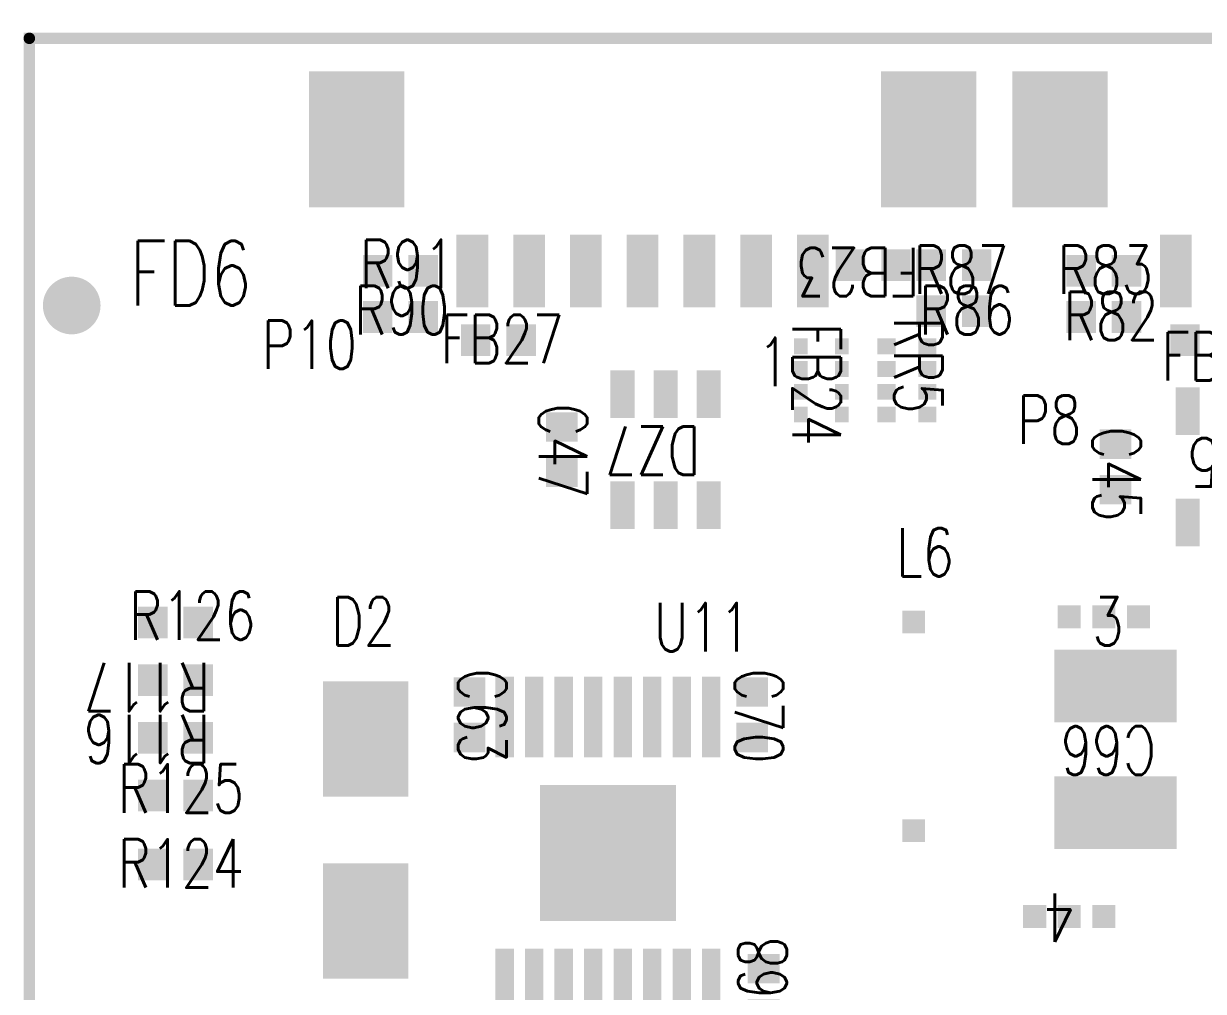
# Model space of a CAD drawing. Extents: x 29.4 to 90.3, y -21.3 to 21.3.
# Drawn here: x 29.35 to 55.34, y 0 to 21.32 of the extents above; entities that cross this region are included whole.
import ezdxf

# ---------------------------------------------------------------- set-up
doc = ezdxf.new("R2010")
doc.units = 0
doc.header["$MEASUREMENT"] = 0
doc.layers.get('0').update_dxf_attribs({"linetype": 'CONTINUOUS'})
for name, color, linetype in [('BOARD_OUTLINE_00', 5, 'CONTINUOUS'), ('DRIL_NPLTE_THRU_01', 3, 'CONTINUOUS'), ('DRIL_NPLTE_THRU_02', 112, 'CONTINUOUS'), ('DRIL_NPLTE_THRU_03', 2, 'CONTINUOUS'), ('DRIL_NPLTE_THRU_04', 4, 'CONTINUOUS'), ('DRIL_NPLTE_THRU_05', 171, 'CONTINUOUS'), ('DRIL_NPLTE_THRU_06', 1, 'CONTINUOUS'), ('PADS_BOT', 1, 'CONTINUOUS'), ('PADS_INNER', 3, 'CONTINUOUS'), ('PADS_TOP', 3, 'CONTINUOUS'), ('PART_NAME_06', 183, 'CONTINUOUS'), ('TEXT_25', 67, 'CONTINUOUS')]:
    doc.layers.add(name, color=color, linetype=linetype)
doc.styles.add('W0$2032', font='simplex', dxfattribs={"width": 0.75})
doc.styles.add('W0$254', font='simplex', dxfattribs={"width": 0.75})

# ---------------------------------------------------------------- blocks, each defined once
blk = doc.blocks.new('SMOOTH_0$254')
at = {"const_width": 0.127}
blk.add_lwpolyline([(-0.0635, 0, 1), (0.0635, 0, 1)], format="xyb", close=True, dxfattribs=at)
blk = doc.blocks.new('BOARD_1')
at = {"layer": 'BOARD_OUTLINE_00', "const_width": 0.254}
blk.add_lwpolyline([(0, 0), (58, 0), (58, 42), (0, 42)], close=True, dxfattribs=at)
at = {"layer": 'BOARD_OUTLINE_00'}
blk.add_blockref('SMOOTH_0$254', (58, 42), dxfattribs=at)
blk = doc.blocks.new('DRIL_HOLE_0')
blk.add_lwpolyline([(0, 0, 1), (0, 0, 1)], format="xyb", close=True)
blk = doc.blocks.new('PAD_0')
blk.add_lwpolyline([(0, 0, 1), (0, 0, 1)], format="xyb", close=True)
blk = doc.blocks.new('PAD_1')
at = {"const_width": 0.508}
blk.add_lwpolyline([(-0.254, 0), (0.254, 0)], dxfattribs=at)
blk = doc.blocks.new('STK_BOT_5')
at = {"layer": 'DRIL_NPLTE_THRU_01'}
blk.add_blockref('DRIL_HOLE_0', (0, 0), dxfattribs=at)
at = {"layer": 'DRIL_NPLTE_THRU_02'}
blk.add_blockref('DRIL_HOLE_0', (0, 0), dxfattribs=at)
at = {"layer": 'DRIL_NPLTE_THRU_03'}
blk.add_blockref('DRIL_HOLE_0', (0, 0), dxfattribs=at)
at = {"layer": 'DRIL_NPLTE_THRU_04'}
blk.add_blockref('DRIL_HOLE_0', (0, 0), dxfattribs=at)
at = {"layer": 'DRIL_NPLTE_THRU_05'}
blk.add_blockref('DRIL_HOLE_0', (0, 0), dxfattribs=at)
at = {"layer": 'DRIL_NPLTE_THRU_06'}
blk.add_blockref('DRIL_HOLE_0', (0, 0), dxfattribs=at)
at = {"layer": 'PADS_BOT'}
blk.add_blockref('PAD_1', (0, 0), dxfattribs=at)
at = {"layer": 'PADS_INNER'}
blk.add_blockref('PAD_0', (0, 0), dxfattribs=at)
at = {"layer": 'PADS_TOP'}
blk.add_blockref('PAD_0', (0, 0), dxfattribs=at)
blk = doc.blocks.new('SYM_BOT_3')
for p in [(0, 0.762), (0, 0), (0, -0.762)]:
    blk.add_blockref('STK_BOT_5', p)
blk = doc.blocks.new('PART_BOT_2')
blk.add_blockref('SYM_BOT_3', (0, 0))
at = {"layer": 'PART_NAME_06', "style": 'W0$2032', "width": 0.75}
blk.add_text('3', height=1.067, rotation=270, dxfattribs=at).set_placement((-0.635, 0.254))
blk = doc.blocks.new('PART_BOT_3')
blk.add_blockref('SYM_BOT_3', (0, 0))
at = {"layer": 'PART_NAME_06', "style": 'W0$2032', "width": 0.75}
blk.add_text('4', height=1.067, rotation=270, dxfattribs=at).set_placement((-0.508, 0.127))
blk = doc.blocks.new('PAD_3')
at = {"const_width": 1.6002}
blk.add_lwpolyline([(-1.3462, 0), (1.3462, 0)], dxfattribs=at)
blk = doc.blocks.new('STK_BOT_9')
at = {"layer": 'DRIL_NPLTE_THRU_01'}
blk.add_blockref('DRIL_HOLE_0', (0, 0), dxfattribs=at)
at = {"layer": 'DRIL_NPLTE_THRU_02'}
blk.add_blockref('DRIL_HOLE_0', (0, 0), dxfattribs=at)
at = {"layer": 'DRIL_NPLTE_THRU_03'}
blk.add_blockref('DRIL_HOLE_0', (0, 0), dxfattribs=at)
at = {"layer": 'DRIL_NPLTE_THRU_04'}
blk.add_blockref('DRIL_HOLE_0', (0, 0), dxfattribs=at)
at = {"layer": 'DRIL_NPLTE_THRU_05'}
blk.add_blockref('DRIL_HOLE_0', (0, 0), dxfattribs=at)
at = {"layer": 'DRIL_NPLTE_THRU_06'}
blk.add_blockref('DRIL_HOLE_0', (0, 0), dxfattribs=at)
at = {"layer": 'PADS_BOT', "rotation": 90}
blk.add_blockref('PAD_3', (0, 0), dxfattribs=at)
at = {"layer": 'PADS_INNER'}
blk.add_blockref('PAD_0', (0, 0), dxfattribs=at)
at = {"layer": 'PADS_TOP'}
blk.add_blockref('PAD_0', (0, 0), dxfattribs=at)
blk = doc.blocks.new('SYM_BOT_7')
for p in [(-1.397, 0), (1.397, 0)]:
    blk.add_blockref('STK_BOT_9', p)
blk = doc.blocks.new('PART_BOT_18')
blk.add_blockref('SYM_BOT_7', (0, 0))
at = {"layer": 'PART_NAME_06', "style": 'W0$2032', "width": 0.75}
blk.add_text('C66', height=1.0668, rotation=270, dxfattribs=at).set_placement((-0.508, 0.889))
blk = doc.blocks.new('PAD_4')
at = {"const_width": 1.88}
blk.add_lwpolyline([(-1.27, 0), (1.27, 0)], dxfattribs=at)
blk = doc.blocks.new('STK_BOT_10')
at = {"layer": 'DRIL_NPLTE_THRU_01'}
blk.add_blockref('DRIL_HOLE_0', (0, 0), dxfattribs=at)
at = {"layer": 'DRIL_NPLTE_THRU_02'}
blk.add_blockref('DRIL_HOLE_0', (0, 0), dxfattribs=at)
at = {"layer": 'DRIL_NPLTE_THRU_03'}
blk.add_blockref('DRIL_HOLE_0', (0, 0), dxfattribs=at)
at = {"layer": 'DRIL_NPLTE_THRU_04'}
blk.add_blockref('DRIL_HOLE_0', (0, 0), dxfattribs=at)
at = {"layer": 'DRIL_NPLTE_THRU_05'}
blk.add_blockref('DRIL_HOLE_0', (0, 0), dxfattribs=at)
at = {"layer": 'DRIL_NPLTE_THRU_06'}
blk.add_blockref('DRIL_HOLE_0', (0, 0), dxfattribs=at)
at = {"layer": 'PADS_BOT', "rotation": 90}
blk.add_blockref('PAD_4', (0, 0), dxfattribs=at)
at = {"layer": 'PADS_INNER'}
blk.add_blockref('PAD_0', (0, 0), dxfattribs=at)
at = {"layer": 'PADS_TOP'}
blk.add_blockref('PAD_0', (0, 0), dxfattribs=at)
blk = doc.blocks.new('SYM_BOT_8')
for p in [(0, 2.0066), (0, -2.0066)]:
    blk.add_blockref('STK_BOT_10', p)
blk = doc.blocks.new('PART_BOT_20')
blk.add_blockref('SYM_BOT_8', (0, 0))
at = {"layer": 'PART_NAME_06', "style": 'W0$2032', "width": 0.75}
blk.add_text('D2', height=1.0668, dxfattribs=at).set_placement((-0.762, 4.064))
blk = doc.blocks.new('PAD_5')
at = {"const_width": 0.53}
blk.add_lwpolyline([(-0.525, 0), (0.525, 0)], dxfattribs=at)
blk = doc.blocks.new('STK_BOT_11')
at = {"layer": 'DRIL_NPLTE_THRU_01'}
blk.add_blockref('DRIL_HOLE_0', (0, 0), dxfattribs=at)
at = {"layer": 'DRIL_NPLTE_THRU_02'}
blk.add_blockref('DRIL_HOLE_0', (0, 0), dxfattribs=at)
at = {"layer": 'DRIL_NPLTE_THRU_03'}
blk.add_blockref('DRIL_HOLE_0', (0, 0), dxfattribs=at)
at = {"layer": 'DRIL_NPLTE_THRU_04'}
blk.add_blockref('DRIL_HOLE_0', (0, 0), dxfattribs=at)
at = {"layer": 'DRIL_NPLTE_THRU_05'}
blk.add_blockref('DRIL_HOLE_0', (0, 0), dxfattribs=at)
at = {"layer": 'DRIL_NPLTE_THRU_06'}
blk.add_blockref('DRIL_HOLE_0', (0, 0), dxfattribs=at)
at = {"layer": 'PADS_BOT', "rotation": 90}
blk.add_blockref('PAD_5', (0, 0), dxfattribs=at)
at = {"layer": 'PADS_INNER'}
blk.add_blockref('PAD_0', (0, 0), dxfattribs=at)
at = {"layer": 'PADS_TOP'}
blk.add_blockref('PAD_0', (0, 0), dxfattribs=at)
blk = doc.blocks.new('SYM_BOT_10')
for p in [(-0.95, 1.225), (0, 1.225), (0.95, 1.225), (-0.95, -1.225), (0, -1.225), (0.95, -1.225)]:
    blk.add_blockref('STK_BOT_11', p)
blk = doc.blocks.new('PART_BOT_24')
blk.add_blockref('SYM_BOT_10', (0, 0))
at = {"layer": 'PART_NAME_06', "style": 'W0$2032', "width": 0.75}
blk.add_text('DZ5', height=1.0668, dxfattribs=at).set_placement((-1.143, -0.635))
blk = doc.blocks.new('PART_BOT_26')
blk.add_blockref('SYM_BOT_10', (0, 0))
at = {"layer": 'PART_NAME_06', "style": 'W0$2032', "width": 0.75}
blk.add_text('DZ7', height=1.0668, dxfattribs=at).set_placement((-0.762, -0.508))
blk = doc.blocks.new('PAD_6')
at = {"const_width": 0.7}
blk.add_lwpolyline([(-0.8, 0), (0.8, 0)], dxfattribs=at)
blk = doc.blocks.new('STK_BOT_12')
at = {"layer": 'DRIL_NPLTE_THRU_01'}
blk.add_blockref('DRIL_HOLE_0', (0, 0), dxfattribs=at)
at = {"layer": 'DRIL_NPLTE_THRU_02'}
blk.add_blockref('DRIL_HOLE_0', (0, 0), dxfattribs=at)
at = {"layer": 'DRIL_NPLTE_THRU_03'}
blk.add_blockref('DRIL_HOLE_0', (0, 0), dxfattribs=at)
at = {"layer": 'DRIL_NPLTE_THRU_04'}
blk.add_blockref('DRIL_HOLE_0', (0, 0), dxfattribs=at)
at = {"layer": 'DRIL_NPLTE_THRU_05'}
blk.add_blockref('DRIL_HOLE_0', (0, 0), dxfattribs=at)
at = {"layer": 'DRIL_NPLTE_THRU_06'}
blk.add_blockref('DRIL_HOLE_0', (0, 0), dxfattribs=at)
at = {"layer": 'PADS_BOT', "rotation": 90}
blk.add_blockref('PAD_6', (0, 0), dxfattribs=at)
at = {"layer": 'PADS_INNER'}
blk.add_blockref('PAD_0', (0, 0), dxfattribs=at)
at = {"layer": 'PADS_TOP'}
blk.add_blockref('PAD_0', (0, 0), dxfattribs=at)
blk = doc.blocks.new('PAD_7')
at = {"const_width": 2.1}
blk.add_lwpolyline([(-1.5, 0), (1.5, 0)], dxfattribs=at)
blk = doc.blocks.new('STK_BOT_13')
at = {"layer": 'DRIL_NPLTE_THRU_01'}
blk.add_blockref('DRIL_HOLE_0', (0, 0), dxfattribs=at)
at = {"layer": 'DRIL_NPLTE_THRU_02'}
blk.add_blockref('DRIL_HOLE_0', (0, 0), dxfattribs=at)
at = {"layer": 'DRIL_NPLTE_THRU_03'}
blk.add_blockref('DRIL_HOLE_0', (0, 0), dxfattribs=at)
at = {"layer": 'DRIL_NPLTE_THRU_04'}
blk.add_blockref('DRIL_HOLE_0', (0, 0), dxfattribs=at)
at = {"layer": 'DRIL_NPLTE_THRU_05'}
blk.add_blockref('DRIL_HOLE_0', (0, 0), dxfattribs=at)
at = {"layer": 'DRIL_NPLTE_THRU_06'}
blk.add_blockref('DRIL_HOLE_0', (0, 0), dxfattribs=at)
at = {"layer": 'PADS_BOT', "rotation": 90}
blk.add_blockref('PAD_7', (0, 0), dxfattribs=at)
at = {"layer": 'PADS_INNER'}
blk.add_blockref('PAD_0', (0, 0), dxfattribs=at)
at = {"layer": 'PADS_TOP'}
blk.add_blockref('PAD_0', (0, 0), dxfattribs=at)
blk = doc.blocks.new('SYM_BOT_11')
for name, p in [('STK_BOT_12', (-3.75, 0)), ('STK_BOT_12', (-2.5, 0)), ('STK_BOT_12', (-1.25, 0)), ('STK_BOT_12', (0, 0)), ('STK_BOT_12', (1.25, 0)), ('STK_BOT_12', (2.5, 0)), ('STK_BOT_12', (3.75, 0)), ('STK_BOT_13', (-6.3, -2.9)), ('STK_BOT_13', (6.3, -2.9))]:
    blk.add_blockref(name, p)
blk = doc.blocks.new('PART_BOT_29')
blk.add_blockref('SYM_BOT_11', (0, 0))
at = {"layer": 'PART_NAME_06', "style": 'W0$2032', "width": 0.75}
blk.add_text('P10', height=1.0668, rotation=180, dxfattribs=at).set_placement((8.382, 2.159))
blk = doc.blocks.new('PAD_8')
at = {"const_width": 0.406}
blk.add_lwpolyline([(-0.889, 0), (0.889, 0)], dxfattribs=at)
blk = doc.blocks.new('STK_BOT_15')
at = {"layer": 'DRIL_NPLTE_THRU_01'}
blk.add_blockref('DRIL_HOLE_0', (0, 0), dxfattribs=at)
at = {"layer": 'DRIL_NPLTE_THRU_02'}
blk.add_blockref('DRIL_HOLE_0', (0, 0), dxfattribs=at)
at = {"layer": 'DRIL_NPLTE_THRU_03'}
blk.add_blockref('DRIL_HOLE_0', (0, 0), dxfattribs=at)
at = {"layer": 'DRIL_NPLTE_THRU_04'}
blk.add_blockref('DRIL_HOLE_0', (0, 0), dxfattribs=at)
at = {"layer": 'DRIL_NPLTE_THRU_05'}
blk.add_blockref('DRIL_HOLE_0', (0, 0), dxfattribs=at)
at = {"layer": 'DRIL_NPLTE_THRU_06'}
blk.add_blockref('DRIL_HOLE_0', (0, 0), dxfattribs=at)
at = {"layer": 'PADS_BOT', "rotation": 90}
blk.add_blockref('PAD_8', (0, 0), dxfattribs=at)
at = {"layer": 'PADS_INNER'}
blk.add_blockref('PAD_0', (0, 0), dxfattribs=at)
at = {"layer": 'PADS_TOP'}
blk.add_blockref('PAD_0', (0, 0), dxfattribs=at)
blk = doc.blocks.new('PAD_9')
at = {"const_width": 2.9972}
blk.add_lwpolyline([(-1.4986, 0), (1.4986, 0)], dxfattribs=at)
blk = doc.blocks.new('STK_BOT_16')
at = {"layer": 'DRIL_NPLTE_THRU_01'}
blk.add_blockref('DRIL_HOLE_0', (0, 0), dxfattribs=at)
at = {"layer": 'DRIL_NPLTE_THRU_02'}
blk.add_blockref('DRIL_HOLE_0', (0, 0), dxfattribs=at)
at = {"layer": 'DRIL_NPLTE_THRU_03'}
blk.add_blockref('DRIL_HOLE_0', (0, 0), dxfattribs=at)
at = {"layer": 'DRIL_NPLTE_THRU_04'}
blk.add_blockref('DRIL_HOLE_0', (0, 0), dxfattribs=at)
at = {"layer": 'DRIL_NPLTE_THRU_05'}
blk.add_blockref('DRIL_HOLE_0', (0, 0), dxfattribs=at)
at = {"layer": 'DRIL_NPLTE_THRU_06'}
blk.add_blockref('DRIL_HOLE_0', (0, 0), dxfattribs=at)
at = {"layer": 'PADS_BOT'}
blk.add_blockref('PAD_9', (0, 0), dxfattribs=at)
at = {"layer": 'PADS_INNER'}
blk.add_blockref('PAD_0', (0, 0), dxfattribs=at)
at = {"layer": 'PADS_TOP'}
blk.add_blockref('PAD_0', (0, 0), dxfattribs=at)
blk = doc.blocks.new('SYM_BOT_15')
for name, p in [('STK_BOT_15', (-2.275, 2.997)), ('STK_BOT_15', (-1.625, 2.997)), ('STK_BOT_15', (-0.975, 2.997)), ('STK_BOT_15', (-0.325, 2.997)), ('STK_BOT_15', (0.325, 2.997)), ('STK_BOT_15', (0.975, 2.997)), ('STK_BOT_15', (1.625, 2.997)), ('STK_BOT_15', (2.275, 2.997)), ('STK_BOT_16', (0, 0)), ('STK_BOT_15', (-2.275, -2.997)), ('STK_BOT_15', (-1.625, -2.997)), ('STK_BOT_15', (-0.975, -2.997)), ('STK_BOT_15', (-0.325, -2.997)), ('STK_BOT_15', (0.325, -2.997)), ('STK_BOT_15', (0.975, -2.997)), ('STK_BOT_15', (1.625, -2.997)), ('STK_BOT_15', (2.275, -2.997))]:
    blk.add_blockref(name, p)
blk = doc.blocks.new('PART_BOT_36')
blk.add_blockref('SYM_BOT_15', (0, 0))
at = {"layer": 'PART_NAME_06', "style": 'W0$2032', "width": 0.75}
blk.add_text('U11', height=1.0668, dxfattribs=at).set_placement((1.016, 4.445))
blk = doc.blocks.new('PAD_12')
at = {"const_width": 0.5}
blk.add_lwpolyline([(-0.25, 0), (0.25, 0)], dxfattribs=at)
blk = doc.blocks.new('STK_BOT_23')
at = {"layer": 'DRIL_NPLTE_THRU_01'}
blk.add_blockref('DRIL_HOLE_0', (0, 0), dxfattribs=at)
at = {"layer": 'DRIL_NPLTE_THRU_02'}
blk.add_blockref('DRIL_HOLE_0', (0, 0), dxfattribs=at)
at = {"layer": 'DRIL_NPLTE_THRU_03'}
blk.add_blockref('DRIL_HOLE_0', (0, 0), dxfattribs=at)
at = {"layer": 'DRIL_NPLTE_THRU_04'}
blk.add_blockref('DRIL_HOLE_0', (0, 0), dxfattribs=at)
at = {"layer": 'DRIL_NPLTE_THRU_05'}
blk.add_blockref('DRIL_HOLE_0', (0, 0), dxfattribs=at)
at = {"layer": 'DRIL_NPLTE_THRU_06'}
blk.add_blockref('DRIL_HOLE_0', (0, 0), dxfattribs=at)
at = {"layer": 'PADS_BOT'}
blk.add_blockref('PAD_12', (0, 0), dxfattribs=at)
at = {"layer": 'PADS_INNER'}
blk.add_blockref('PAD_0', (0, 0), dxfattribs=at)
at = {"layer": 'PADS_TOP'}
blk.add_blockref('PAD_0', (0, 0), dxfattribs=at)
blk = doc.blocks.new('SYM_BOT_21')
for p in [(0, 2.3), (0, -2.3)]:
    blk.add_blockref('STK_BOT_23', p)
blk = doc.blocks.new('PART_BOT_46')
blk.add_blockref('SYM_BOT_21', (0, 0))
at = {"layer": 'PART_NAME_06', "style": 'W0$2032', "width": 0.75}
blk.add_text('L6', height=1.0668, rotation=180, dxfattribs=at).set_placement((0.381, -3.302))
blk = doc.blocks.new('PAD_15')
at = {"const_width": 0.35}
blk.add_lwpolyline([(-0.22, 0), (0.18, 0)], dxfattribs=at)
blk = doc.blocks.new('STK_BOT_74')
at = {"layer": 'DRIL_NPLTE_THRU_01'}
blk.add_blockref('DRIL_HOLE_0', (0, 0), dxfattribs=at)
at = {"layer": 'DRIL_NPLTE_THRU_02'}
blk.add_blockref('DRIL_HOLE_0', (0, 0), dxfattribs=at)
at = {"layer": 'DRIL_NPLTE_THRU_03'}
blk.add_blockref('DRIL_HOLE_0', (0, 0), dxfattribs=at)
at = {"layer": 'DRIL_NPLTE_THRU_04'}
blk.add_blockref('DRIL_HOLE_0', (0, 0), dxfattribs=at)
at = {"layer": 'DRIL_NPLTE_THRU_05'}
blk.add_blockref('DRIL_HOLE_0', (0, 0), dxfattribs=at)
at = {"layer": 'DRIL_NPLTE_THRU_06'}
blk.add_blockref('DRIL_HOLE_0', (0, 0), dxfattribs=at)
at = {"layer": 'PADS_BOT', "rotation": 90}
blk.add_blockref('PAD_15', (0, 0), dxfattribs=at)
at = {"layer": 'PADS_INNER'}
blk.add_blockref('PAD_0', (0, 0), dxfattribs=at)
at = {"layer": 'PADS_TOP'}
blk.add_blockref('PAD_0', (0, 0), dxfattribs=at)
blk = doc.blocks.new('SYM_BOT_23')
for p in [(-0.75, 0.45), (-0.25, 0.45), (0.25, 0.45), (0.75, 0.45), (-0.75, -0.45), (-0.25, -0.45), (0.25, -0.45), (0.75, -0.45)]:
    blk.add_blockref('STK_BOT_74', p)
blk = doc.blocks.new('PART_BOT_59')
blk.add_blockref('SYM_BOT_23', (0, 0))
at = {"layer": 'PART_NAME_06', "style": 'W0$2032', "width": 0.75}
blk.add_text('RR5', height=1.0668, dxfattribs=at).set_placement((-1.4, -0.3))
blk = doc.blocks.new('PAD_16')
at = {"const_width": 0.3}
blk.add_lwpolyline([(-0.175, 0), (0.175, 0)], dxfattribs=at)
blk = doc.blocks.new('STK_BOT_28')
at = {"layer": 'DRIL_NPLTE_THRU_01'}
blk.add_blockref('DRIL_HOLE_0', (0, 0), dxfattribs=at)
at = {"layer": 'DRIL_NPLTE_THRU_02'}
blk.add_blockref('DRIL_HOLE_0', (0, 0), dxfattribs=at)
at = {"layer": 'DRIL_NPLTE_THRU_03'}
blk.add_blockref('DRIL_HOLE_0', (0, 0), dxfattribs=at)
at = {"layer": 'DRIL_NPLTE_THRU_04'}
blk.add_blockref('DRIL_HOLE_0', (0, 0), dxfattribs=at)
at = {"layer": 'DRIL_NPLTE_THRU_05'}
blk.add_blockref('DRIL_HOLE_0', (0, 0), dxfattribs=at)
at = {"layer": 'DRIL_NPLTE_THRU_06'}
blk.add_blockref('DRIL_HOLE_0', (0, 0), dxfattribs=at)
at = {"layer": 'PADS_BOT'}
blk.add_blockref('PAD_16', (0, 0), dxfattribs=at)
at = {"layer": 'PADS_INNER'}
blk.add_blockref('PAD_0', (0, 0), dxfattribs=at)
at = {"layer": 'PADS_TOP'}
blk.add_blockref('PAD_0', (0, 0), dxfattribs=at)
blk = doc.blocks.new('SYM_BOT_24')
for p in [(-0.75, 0.45), (-0.25, 0.45), (0.25, 0.45), (0.75, 0.45), (-0.75, -0.45), (-0.25, -0.45), (0.25, -0.45), (0.75, -0.45)]:
    blk.add_blockref('STK_BOT_28', p)
blk = doc.blocks.new('PART_BOT_66')
blk.add_blockref('SYM_BOT_24', (0, 0))
at = {"layer": 'PART_NAME_06', "style": 'W0$2032', "width": 0.75}
blk.add_text('FB24', height=1.0668, rotation=180, dxfattribs=at).set_placement((1.27, 0.635))
blk = doc.blocks.new('PART_BOT_71')
blk.add_blockref('SYM_BOT_11', (0, 0))
at = {"layer": 'PART_NAME_06', "style": 'W0$2032', "width": 0.75}
blk.add_text('P8', height=1.0668, rotation=180, dxfattribs=at).set_placement((7.239, 3.81))
blk = doc.blocks.new('PAD_17')
at = {"const_width": 0.65}
blk.add_lwpolyline([(-0.35, 0), (0.35, 0)], dxfattribs=at)
blk = doc.blocks.new('STK_BOT_31')
at = {"layer": 'DRIL_NPLTE_THRU_01'}
blk.add_blockref('DRIL_HOLE_0', (0, 0), dxfattribs=at)
at = {"layer": 'DRIL_NPLTE_THRU_02'}
blk.add_blockref('DRIL_HOLE_0', (0, 0), dxfattribs=at)
at = {"layer": 'DRIL_NPLTE_THRU_03'}
blk.add_blockref('DRIL_HOLE_0', (0, 0), dxfattribs=at)
at = {"layer": 'DRIL_NPLTE_THRU_04'}
blk.add_blockref('DRIL_HOLE_0', (0, 0), dxfattribs=at)
at = {"layer": 'DRIL_NPLTE_THRU_05'}
blk.add_blockref('DRIL_HOLE_0', (0, 0), dxfattribs=at)
at = {"layer": 'DRIL_NPLTE_THRU_06'}
blk.add_blockref('DRIL_HOLE_0', (0, 0), dxfattribs=at)
at = {"layer": 'PADS_BOT', "rotation": 90}
blk.add_blockref('PAD_17', (0, 0), dxfattribs=at)
at = {"layer": 'PADS_INNER'}
blk.add_blockref('PAD_0', (0, 0), dxfattribs=at)
at = {"layer": 'PADS_TOP'}
blk.add_blockref('PAD_0', (0, 0), dxfattribs=at)
blk = doc.blocks.new('SYM_BOT_25')
for p in [(-0.5, 0), (0.5, 0)]:
    blk.add_blockref('STK_BOT_31', p)
blk = doc.blocks.new('PART_BOT_97')
blk.add_blockref('SYM_BOT_25', (0, 0))
at = {"layer": 'PART_NAME_06', "style": 'W0$2032', "width": 0.75}
blk.add_text('C45', height=1.0668, rotation=180, dxfattribs=at).set_placement((0.889, 0.508))
blk = doc.blocks.new('PART_BOT_99')
blk.add_blockref('SYM_BOT_25', (0, 0))
at = {"layer": 'PART_NAME_06', "style": 'W0$2032', "width": 0.75}
blk.add_text('C47', height=1.0668, rotation=180, dxfattribs=at).set_placement((1.016, 0.508))
blk = doc.blocks.new('PART_BOT_110')
blk.add_blockref('SYM_BOT_25', (0, 0))
at = {"layer": 'PART_NAME_06', "style": 'W0$2032', "width": 0.75}
blk.add_text('C63', height=1.0668, rotation=180, dxfattribs=at).set_placement((1.016, 0.254))
blk = doc.blocks.new('PART_BOT_112')
blk.add_blockref('SYM_BOT_25', (0, 0))
at = {"layer": 'PART_NAME_06', "style": 'W0$2032', "width": 0.75}
blk.add_text('C68', height=1.0668, dxfattribs=at).set_placement((-0.889, -0.508))
blk = doc.blocks.new('PART_BOT_131')
blk.add_blockref('SYM_BOT_25', (0, 0))
at = {"layer": 'PART_NAME_06', "style": 'W0$2032', "width": 0.75}
blk.add_text('FB21', height=1.0668, rotation=180, dxfattribs=at).set_placement((1.016, 0.889))
blk = doc.blocks.new('PART_BOT_133')
blk.add_blockref('SYM_BOT_25', (0, 0))
at = {"layer": 'PART_NAME_06', "style": 'W0$2032', "width": 0.75}
blk.add_text('FB23', height=1.0668, rotation=180, dxfattribs=at).set_placement((1.016, 0.381))
blk = doc.blocks.new('PART_BOT_135')
blk.add_blockref('SYM_BOT_25', (0, 0))
at = {"layer": 'PART_NAME_06', "style": 'W0$2032', "width": 0.75}
blk.add_text('FB27', height=1.0668, rotation=180, dxfattribs=at).set_placement((1.27, 0.508))
blk = doc.blocks.new('PART_BOT_162')
blk.add_blockref('SYM_BOT_25', (0, 0))
at = {"layer": 'PART_NAME_06', "style": 'W0$2032', "width": 0.75}
blk.add_text('R116', height=1.0668, dxfattribs=at).set_placement((-0.762, -0.508))
blk = doc.blocks.new('PART_BOT_163')
blk.add_blockref('SYM_BOT_25', (0, 0))
at = {"layer": 'PART_NAME_06', "style": 'W0$2032', "width": 0.75}
blk.add_text('R117', height=1.0668, dxfattribs=at).set_placement((-0.762, -0.381))
blk = doc.blocks.new('PART_BOT_170')
blk.add_blockref('SYM_BOT_25', (0, 0))
at = {"layer": 'PART_NAME_06', "style": 'W0$2032', "width": 0.75}
blk.add_text('R124', height=1.0668, dxfattribs=at).set_placement((-1.27, -0.508))
blk = doc.blocks.new('PART_BOT_171')
blk.add_blockref('SYM_BOT_25', (0, 0))
at = {"layer": 'PART_NAME_06', "style": 'W0$2032', "width": 0.75}
blk.add_text('R125', height=1.0668, dxfattribs=at).set_placement((-1.27, -0.381))
blk = doc.blocks.new('PART_BOT_172')
blk.add_blockref('SYM_BOT_25', (0, 0))
at = {"layer": 'PART_NAME_06', "style": 'W0$2032', "width": 0.75}
blk.add_text('R126', height=1.0668, dxfattribs=at).set_placement((-1.016, -0.381))
blk = doc.blocks.new('PART_BOT_252')
blk.add_blockref('SYM_BOT_25', (0, 0))
at = {"layer": 'PART_NAME_06', "style": 'W0$2032', "width": 0.75}
blk.add_text('R82', height=1.0668, dxfattribs=at).set_placement((-0.889, -0.508))
blk = doc.blocks.new('PART_BOT_253')
blk.add_blockref('SYM_BOT_25', (0, 0))
at = {"layer": 'PART_NAME_06', "style": 'W0$2032', "width": 0.75}
blk.add_text('R83', height=1.0668, dxfattribs=at).set_placement((-1.016, -0.508))
blk = doc.blocks.new('PART_BOT_256')
blk.add_blockref('SYM_BOT_25', (0, 0))
at = {"layer": 'PART_NAME_06', "style": 'W0$2032', "width": 0.75}
blk.add_text('R86', height=1.0668, dxfattribs=at).set_placement((-0.762, -0.508))
blk = doc.blocks.new('PART_BOT_257')
blk.add_blockref('SYM_BOT_25', (0, 0))
at = {"layer": 'PART_NAME_06', "style": 'W0$2032', "width": 0.75}
blk.add_text('R87', height=1.0668, dxfattribs=at).set_placement((-0.889, -0.635))
blk = doc.blocks.new('PART_BOT_260')
blk.add_blockref('SYM_BOT_25', (0, 0))
at = {"layer": 'PART_NAME_06', "style": 'W0$2032', "width": 0.75}
blk.add_text('R90', height=1.0668, dxfattribs=at).set_placement((-1.016, -0.381))
blk = doc.blocks.new('PART_BOT_261')
blk.add_blockref('SYM_BOT_25', (0, 0))
at = {"layer": 'PART_NAME_06', "style": 'W0$2032', "width": 0.75}
blk.add_text('R91', height=1.0668, dxfattribs=at).set_placement((-0.889, -0.381))
blk = doc.blocks.new('PART_BOT_278')
blk.add_blockref('SYM_BOT_25', (0, 0))
at = {"layer": 'PART_NAME_06', "style": 'W0$2032', "width": 0.75}
blk.add_text('C70', height=1.0668, rotation=180, dxfattribs=at).set_placement((1.016, 0.381))
blk = doc.blocks.new('PAD_24')
at = {"const_width": 0.635}
blk.add_lwpolyline([(0, -0.3175, 1), (0, 0.3175, 1)], format="xyb", close=True, dxfattribs=at)
blk = doc.blocks.new('STK_BOT_42')
at = {"layer": 'DRIL_NPLTE_THRU_01'}
blk.add_blockref('DRIL_HOLE_0', (0, 0), dxfattribs=at)
at = {"layer": 'DRIL_NPLTE_THRU_02'}
blk.add_blockref('DRIL_HOLE_0', (0, 0), dxfattribs=at)
at = {"layer": 'DRIL_NPLTE_THRU_03'}
blk.add_blockref('DRIL_HOLE_0', (0, 0), dxfattribs=at)
at = {"layer": 'DRIL_NPLTE_THRU_04'}
blk.add_blockref('DRIL_HOLE_0', (0, 0), dxfattribs=at)
at = {"layer": 'DRIL_NPLTE_THRU_05'}
blk.add_blockref('DRIL_HOLE_0', (0, 0), dxfattribs=at)
at = {"layer": 'DRIL_NPLTE_THRU_06'}
blk.add_blockref('DRIL_HOLE_0', (0, 0), dxfattribs=at)
at = {"layer": 'PADS_BOT'}
blk.add_blockref('PAD_24', (0, 0), dxfattribs=at)
at = {"layer": 'PADS_INNER'}
blk.add_blockref('PAD_0', (0, 0), dxfattribs=at)
at = {"layer": 'PADS_TOP'}
blk.add_blockref('PAD_0', (0, 0), dxfattribs=at)
blk = doc.blocks.new('SYM_BOT_32')
blk.add_blockref('STK_BOT_42', (0, 0))
blk = doc.blocks.new('PART_BOT_307')
blk.add_blockref('SYM_BOT_32', (0, 0))
at = {"layer": 'PART_NAME_06', "style": 'W0$254', "width": 0.75}
blk.add_text('FD6', height=1.4224, dxfattribs=at).set_placement((1.27, 0))

msp = doc.modelspace()

# ---------------------------------------------------------------- block references
for name, p, rotation in [('PART_BOT_29', (42.985, 15.875), 180), ('PART_BOT_71', (58.479, 15.875), 180), ('PART_BOT_135', (39.81, 14.351), 180), ('PART_BOT_131', (55.431, 14.351), 180), ('PART_BOT_66', (46.922, 13.462), 90), ('PART_BOT_59', (48.827, 13.462), 270), ('PART_BOT_26', (43.493, 11.938), 180), ('PART_BOT_24', (55.939, 11.557), 180), ('PART_BOT_99', (41.207, 11.938), 90), ('PART_BOT_97', (53.399, 11.557), 90), ('PART_BOT_46', (48.954, 5.842), 180), ('PART_BOT_2', (53.145, 8.255), 90), ('PART_BOT_163', (32.698, 6.858), 180), ('PART_BOT_18', (53.399, 5.334), 270), ('PART_BOT_110', (39.175, 6.096), 90), ('PART_BOT_278', (45.398, 6.096), 90), ('PART_BOT_162', (32.698, 5.588), 180), ('PART_BOT_3', (52.383, 1.651), 270), ('PART_BOT_112', (45.652, 0), 90)]:
    msp.add_blockref(name, p, dxfattribs=dict(rotation=rotation))
at = {"xscale": -1}
msp.add_blockref('BOARD_1', (87.479, -21), dxfattribs=at)
for name, p in [('PART_BOT_133', (48.065, 16.002)), ('PART_BOT_257', (49.843, 16.002)), ('PART_BOT_307', (30.412, 15.113)), ('PART_BOT_261', (37.651, 15.875)), ('PART_BOT_253', (53.145, 15.875)), ('PART_BOT_256', (49.843, 14.986)), ('PART_BOT_260', (37.651, 14.859)), ('PART_BOT_252', (53.145, 14.859)), ('PART_BOT_172', (32.698, 8.128)), ('PART_BOT_20', (36.889, 3.556)), ('PART_BOT_36', (42.223, 3.048)), ('PART_BOT_171', (32.698, 4.318)), ('PART_BOT_170', (32.698, 2.794))]:
    msp.add_blockref(name, p)

# ---------------------------------------------------------------- texts
at = {"layer": 'TEXT_25', "style": 'W0$2032', "width": 0.75}
msp.add_text('1', height=1.067, dxfattribs=at).set_placement((45.525, 13.335))

doc.saveas('drawing.dxf')
